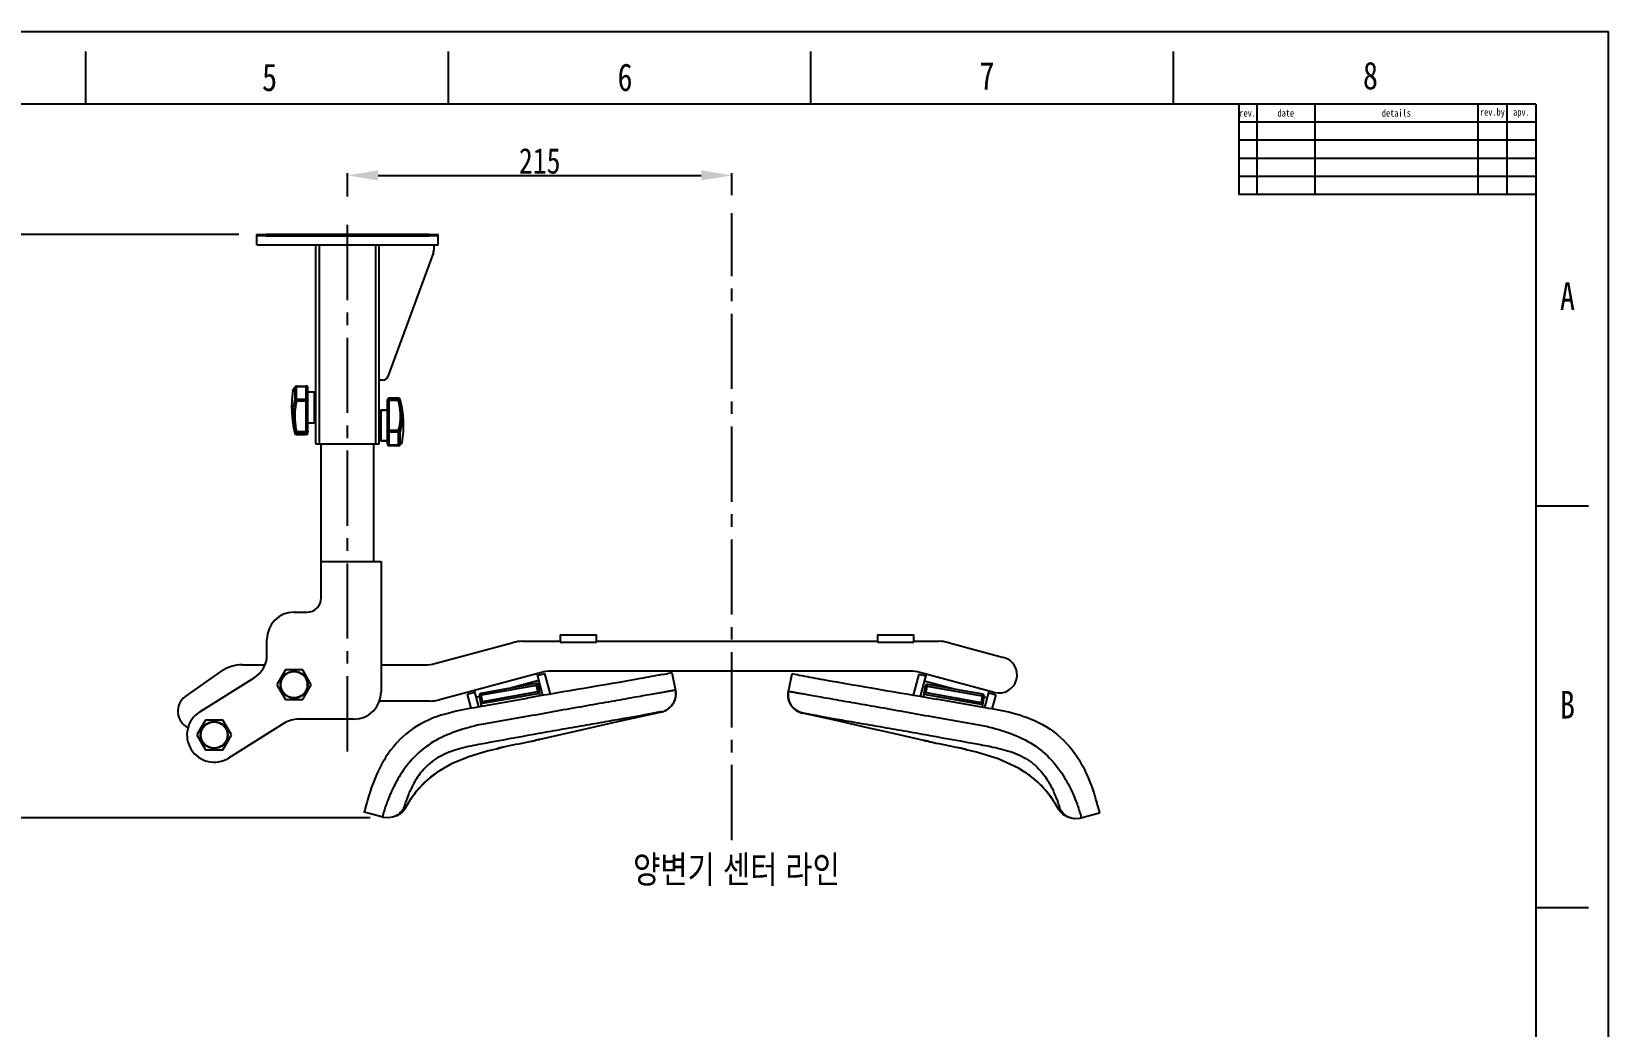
# Model space of a CAD drawing. Header units: inches. Extents: x -1755 to -75, y -5440 to -4252.
# Drawn here: x -945 to -75, y -4801 to -4252 of the extents above; entities that cross this region are included whole.
import ezdxf

# ---------------------------------------------------------------- set-up
doc = ezdxf.new("R2010")
doc.units = ezdxf.units.IN
doc.header["$LTSCALE"] = 10.89
doc.header["$MEASUREMENT"] = 0
doc.header["$PDMODE"] = 3
doc.header["$PDSIZE"] = 0.3125
doc.linetypes.add('CENTER2', pattern=[28.575, 19.05, -3.175, 3.175, -3.175])
doc.linetypes.add('CENTERX2', pattern=[20.32, 12.7, -2.54, 2.54, -2.54])
doc.layers.get('0').update_dxf_attribs({"linetype": 'CONTINUOUS'})
doc.layers.get('Defpoints').update_dxf_attribs({"linetype": 'CONTINUOUS'})
for name, color, linetype in [('02___PRT_ALL_AXES', 7, 'CONTINUOUS'), ('06___PRT_ALL_SURFS', 7, 'CONTINUOUS'), ('Cneter', 1, 'CENTER2'), ('FORM', 7, 'CONTINUOUS'), ('TEXT', 2, 'CONTINUOUS')]:
    doc.layers.add(name, color=color, linetype=linetype)
doc.styles.get("Standard").update_dxf_attribs({"font": 'txt', "width": 0.8})
doc.dimstyles.get("Standard").update_dxf_attribs({"dimtxt": 1.40625, "dimasz": 1.6875, "dimexe": 0.125, "dimexo": 0.0625, "dimgap": 0.09, "dimtad": 0, "dimtih": 1, "dimtoh": 1, "dimzin": 4, "dimdsep": 46, "dimtxsty": 'Standard', "dimcen": 0.09, "dimadec": 0, "dimazin": 0, "dimtp": 0.01, "dimtm": 0.01, "dimtfac": 1, "dimtofl": 0, "dimtmove": 0, "dimatfit": 3, "dimfxl": 0, "dimtolj": 1, "dimtzin": 4, "dimarcsym": 0})

# ---------------------------------------------------------------- blocks, each defined once
blk = doc.blocks.new('*D8')
at = {"color": 3, "linetype": 'ByBlock', "lineweight": -2}
for p, q in [((-830.85, -4363.99), (-981.41, -4363.99)), ((-980.16, -4380.87), (-980.16, -4517)), ((-980.16, -4668.99), (-980.16, -4532.86)), ((-758.42, -4685.86), (-981.41, -4685.86))]:
    blk.add_line(p, q, dxfattribs=at)
at = {"color": 3}
for points in [[(-982.97, -4380.87), (-977.35, -4380.87), (-980.16, -4363.99)], [(-982.97, -4668.99), (-977.35, -4668.99), (-980.16, -4685.86)]]:
    blk.add_solid(points, dxfattribs=at)
at = {"layer": 'Defpoints', "color": 0}
for p in [(-820.85, -4363.99), (-980.16, -4685.86), (-748.42, -4685.86)]:
    blk.add_point(p, dxfattribs=at)
at = {"color": 3, "insert": (-980.16, -4524.93), "char_height": 14.0625, "attachment_point": 5}
blk.add_mtext('\\A1;260~330', dxfattribs=at)
blk = doc.blocks.new('*D10')
at = {"color": 3, "linetype": 'ByBlock', "lineweight": -2}
for p, q in [((-770.85, -4342.93), (-770.85, -4330.12)), ((-753.98, -4331.37), (-575.72, -4331.37)), ((-558.85, -4342.24), (-558.85, -4330.12))]:
    blk.add_line(p, q, dxfattribs=at)
at = {"color": 3}
for points in [[(-753.98, -4328.56), (-753.98, -4334.18), (-770.85, -4331.37)], [(-575.72, -4328.56), (-575.72, -4334.18), (-558.85, -4331.37)]]:
    blk.add_solid(points, dxfattribs=at)
at = {"layer": 'Defpoints', "color": 0}
for p in [(-558.85, -4331.37), (-770.85, -4352.93), (-558.85, -4352.24)]:
    blk.add_point(p, dxfattribs=at)
at = {"color": 3, "insert": (-664.85, -4323.44), "char_height": 14.062, "attachment_point": 5}
blk.add_mtext('\\A1;215', dxfattribs=at)

msp = doc.modelspace()

# ---------------------------------------------------------------- linework, layer by layer
at = {"color": 7, "linetype": 'Continuous'}
for p, q in [((-1755.27, -4252.01), (-75.27, -4252.01)), ((-75.27, -5440.01), (-75.27, -4252.01)), ((-915.27, -4292.01), (-915.27, -4262.94)), ((-715.27, -4292.01), (-715.27, -4262.94)), ((-515.27, -4292.01), (-515.27, -4262.94)), ((-315.27, -4292.01), (-315.27, -4262.94)), ((-115.27, -4292.01), (-1715.27, -4292.01)), ((-820.85, -4369.74), (-820.85, -4363.99)), ((-725.85, -4363.96), (-815.85, -4363.96)), ((-815.85, -4364.77), (-725.85, -4364.77)), ((-720.85, -4369.74), (-720.85, -4363.99)), ((-815.85, -4369.77), (-725.85, -4369.77)), ((-788.35, -4479.55), (-788.35, -4369.77)), ((-786.35, -4479.56), (-786.35, -4369.77)), ((-755.35, -4479.56), (-755.35, -4369.77)), ((-753.35, -4479.55), (-753.35, -4369.77)), ((-723.54, -4373.88), (-748.63, -4442.41)), ((-723.35, -4369.76), (-723.35, -4372.85)), ((-751.45, -4444.38), (-753.35, -4444.38)), ((-801.01, -4450.18), (-801.01, -4450.18)), ((-800.12, -4448.5), (-799.79, -4448.05)), ((-799.95, -4448.45), (-799.95, -4455.18)), ((-798.98, -4447.64), (-793.75, -4447.64)), ((-798.98, -4455.9), (-798.98, -4447.64)), ((-798.98, -4447.87), (-793.75, -4447.87)), ((-793.75, -4474.36), (-793.75, -4447.64)), ((-792.75, -4473.36), (-792.75, -4448.64)), ((-789.35, -4450.86), (-789.35, -4467.86)), ((-793.75, -4454.96), (-798.98, -4454.96)), ((-793.75, -4455.9), (-798.98, -4455.9)), ((-752.35, -4460.86), (-748.95, -4460.86)), ((-752.35, -4477.86), (-752.35, -4460.86)), ((-748.95, -4455.36), (-748.95, -4479.51)), ((-747.95, -4480.51), (-747.95, -4454.36)), ((-742.72, -4454.98), (-747.95, -4454.98)), ((-742.72, -4455.65), (-747.95, -4455.65)), ((-742.72, -4455.65), (-742.72, -4454.36)), ((-741.76, -4455.7), (-741.76, -4455.11)), ((-799.95, -4472.75), (-799.95, -4473.61)), ((-798.98, -4472.74), (-793.75, -4472.74)), ((-798.98, -4474.36), (-798.98, -4472.74)), ((-798.98, -4473.46), (-793.75, -4473.46)), ((-786.35, -4479.56), (-755.35, -4479.56)), ((-785.36, -4564.36), (-785.36, -4479.56)), ((-756.36, -4544.36), (-756.36, -4479.56)), ((-752.35, -4477.86), (-748.95, -4477.86)), ((-747.95, -4471.95), (-742.72, -4471.95)), ((-747.95, -4472.87), (-742.72, -4472.87)), ((-742.72, -4480.51), (-742.72, -4471.95)), ((-741.41, -4479.55), (-741.99, -4480.19)), ((-741.76, -4479.69), (-741.76, -4472.7)), ((-740.69, -4478.52), (-741.76, -4479.69)), ((-740.94, -4479.03), (-741.41, -4479.55)), ((-742.72, -4480.24), (-747.95, -4480.24)), ((-742.72, -4480.51), (-747.95, -4480.51)), ((-115.26, -4513.6), (-86.19, -4513.6)), ((-785.36, -4544.36), (-752.36, -4544.36)), ((-752.36, -4544.36), (-752.36, -4616.36)), ((-800.36, -4572.36), (-793.36, -4572.36)), ((-815.36, -4595.93), (-815.36, -4587.36)), ((-722.77, -4600.68), (-679.57, -4589.1)), ((-674.39, -4588.42), (-653.51, -4588.42)), ((-653.51, -4584.92), (-633.51, -4584.92)), ((-653.51, -4584.92), (-653.51, -4588.92)), ((-653.51, -4588.92), (-633.51, -4588.92)), ((-633.51, -4588.92), (-633.51, -4584.92)), ((-633.51, -4588.42), (-478.51, -4588.42)), ((-478.51, -4584.92), (-458.51, -4584.92)), ((-478.51, -4584.92), (-478.51, -4588.92)), ((-478.51, -4588.92), (-458.51, -4588.92)), ((-458.51, -4588.92), (-458.51, -4584.92)), ((-458.51, -4588.42), (-444.65, -4588.42)), ((-439.48, -4589.1), (-408.92, -4597.29)), ((-829.01, -4601.36), (-816.42, -4601.36)), ((-752.36, -4601.36), (-727.95, -4601.36)), ((-860.25, -4618.82), (-840.48, -4604.98)), ((-852.4, -4627.39), (-822.41, -4608.65)), ((-663.87, -4605.6), (-720.14, -4620.68)), ((-665.28, -4610.12), (-680.36, -4614.16)), ((-663.1, -4618.26), (-666.31, -4606.26)), ((-666.05, -4607.22), (-662.19, -4606.19)), ((-662.19, -4606.19), (-659.14, -4617.58)), ((-460.35, -4604.92), (-658.69, -4604.92)), ((-597.16, -4606.72), (-597.45, -4606.78)), ((-592.03, -4605.71), (-592.7, -4605.84)), ((-592.04, -4605.71), (-592.03, -4605.7)), ((-592.03, -4605.71), (-590, -4615.5)), ((-455.78, -4606.47), (-458.88, -4618.05)), ((-455.78, -4606.47), (-451.92, -4607.51)), ((-414.1, -4616.61), (-455.17, -4605.6)), ((-451.66, -4606.54), (-454.93, -4618.73)), ((-435.5, -4615.02), (-452.7, -4610.41)), ((-704.69, -4617.58), (-700.83, -4616.54)), ((-702.63, -4625.27), (-704.69, -4617.58)), ((-701.09, -4615.57), (-698.69, -4624.52)), ((-697.92, -4618.87), (-700.05, -4619.44)), ((-665.58, -4612.57), (-698.08, -4618.3)), ((-697.03, -4624.24), (-698.08, -4618.3)), ((-697.29, -4622.73), (-664.8, -4617)), ((-666.73, -4611.76), (-697.26, -4617.14)), ((-696.48, -4621.57), (-697.26, -4617.14)), ((-696.48, -4621.57), (-665.95, -4616.19)), ((-665.95, -4616.19), (-666.73, -4611.76)), ((-664.53, -4618.51), (-665.58, -4612.57)), ((-589.8, -4617.19), (-590.05, -4619.78)), ((-590, -4615.5), (-590, -4615.5)), ((-590, -4615.5), (-589.8, -4617.19)), ((-453.16, -4619.04), (-452.11, -4613.1)), ((-452.9, -4617.53), (-420.4, -4623.26)), ((-419.62, -4618.83), (-452.11, -4613.1)), ((-451.74, -4616.72), (-450.96, -4612.29)), ((-451.74, -4616.72), (-421.21, -4622.1)), ((-420.43, -4617.67), (-450.96, -4612.29)), ((-421.21, -4622.1), (-420.43, -4617.67)), ((-420.66, -4624.77), (-419.62, -4618.83)), ((-417.92, -4619.73), (-419.73, -4619.24)), ((-419.33, -4624.97), (-416.89, -4615.86)), ((-417.15, -4616.83), (-413.28, -4617.86)), ((-413.28, -4617.86), (-415.39, -4625.74)), ((-725.32, -4621.36), (-753.27, -4621.36)), ((-698.78, -4624.55), (-671.73, -4619.77)), ((-671.73, -4619.77), (-671.6, -4619.74)), ((-597.72, -4627.46), (-597.75, -4627.32)), ((-591.41, -4622.98), (-591.44, -4623.04)), ((-591.39, -4622.96), (-591.41, -4622.98)), ((-590.05, -4619.78), (-590.27, -4620.38)), ((-805.79, -4633.64), (-836.5, -4652.83)), ((-767.36, -4631.36), (-797.85, -4631.36)), ((-697.13, -4634.38), (-699.34, -4634.77)), ((-697.05, -4634.37), (-697.13, -4634.38)), ((-670.1, -4629.61), (-697.05, -4634.37)), ((-669.99, -4629.59), (-670.1, -4629.61)), ((-669.15, -4629.44), (-669.99, -4629.59)), ((-695.15, -4644.72), (-697.32, -4645.12)), ((-695.06, -4644.71), (-695.15, -4644.72)), ((-668.08, -4639.83), (-668.18, -4639.84)), ((-667.24, -4639.67), (-668.08, -4639.83)), ((-666.64, -4642.95), (-667.59, -4643.16)), ((-667.59, -4643.16), (-667.59, -4643.16)), ((-665.76, -4642.75), (-666.64, -4642.95)), ((-665.08, -4642.61), (-665.76, -4642.75)), ((-664.94, -4642.58), (-665.08, -4642.61)), ((-664.75, -4642.59), (-664.76, -4642.54)), ((-688.23, -4647.62), (-688.22, -4647.69)), ((-687.32, -4647.4), (-687.67, -4647.48)), ((-687.38, -4647.41), (-687.46, -4647.43)), ((-687.33, -4647.4), (-687.38, -4647.41)), ((-686.88, -4647.3), (-687.32, -4647.4)), ((-686.35, -4647.17), (-686.88, -4647.3)), ((-686.7, -4647.25), (-686.81, -4647.28)), ((-685.71, -4647.03), (-686.35, -4647.17)), ((-685.83, -4647.06), (-685.93, -4647.08)), ((-684.99, -4646.87), (-685.71, -4647.03)), ((-684.2, -4646.7), (-684.99, -4646.87)), ((-684.71, -4646.81), (-684.8, -4646.83)), ((-683.38, -4646.52), (-684.2, -4646.7)), ((-723.84, -4662.45), (-725.47, -4663.76)), ((-723.52, -4662.22), (-725.43, -4663.73)), ((-721.74, -4660.92), (-722.97, -4661.81)), ((-721.58, -4660.81), (-721.74, -4660.92)), ((-720.49, -4660.08), (-720.17, -4659.87)), ((-720.17, -4659.87), (-720.16, -4659.86)), ((-720.16, -4659.86), (-720.14, -4659.85)), ((-732.6, -4670.89), (-735.61, -4674.89)), ((-725.53, -4663.81), (-725.47, -4663.76)), ((-725.47, -4663.76), (-725.43, -4663.72)), ((-725.47, -4663.76), (-725.43, -4663.72)), ((-739.55, -4679.64), (-738.8, -4680.03)), ((-738.87, -4680.18), (-739, -4680.4)), ((-738.28, -4679.16), (-738.87, -4680.18)), ((-735.95, -4675.4), (-735.57, -4674.84)), ((-735.61, -4674.9), (-735.57, -4674.84)), ((-761.66, -4682.62), (-761.65, -4682.59)), ((-750.91, -4685.65), (-751.54, -4685.49)), ((-748.42, -4685.86), (-750.91, -4685.65)), ((-746.01, -4685.47), (-748.42, -4685.86)), ((-744.49, -4684.89), (-746.01, -4685.47)), ((-744.29, -4684.79), (-744.5, -4684.89)), ((-744.5, -4684.89), (-744.49, -4684.89)), ((-744, -4684.67), (-744.11, -4684.72)), ((-744, -4684.67), (-743.98, -4684.67)), ((-115.26, -4735.2), (-86.19, -4735.2))]:
    msp.add_line(p, q, dxfattribs=at)
at = {"linetype": 'Continuous'}
msp.add_line((-115.27, -4292.01), (-115.27, -5400.01), dxfattribs=at)
at = {"color": 7, "linetype": 'Continuous'}
for points in [[(-801.01, -4450.18), (-800.96, -4449.97), (-800.86, -4449.72), (-800.74, -4449.48), (-800.58, -4449.21), (-800.38, -4448.89), (-800.12, -4448.5)], [(-590, -4615.5), (-589.81, -4616.89), (-589.93, -4619.19), (-590.53, -4621.3), (-591.39, -4622.96)], [(-664.88, -4642.56), (-664.88, -4642.56), (-664.89, -4642.57), (-664.94, -4642.58)], [(-687.67, -4647.48), (-687.91, -4647.54), (-688, -4647.56), (-688.06, -4647.58), (-688.08, -4647.58)], [(-720.17, -4659.87), (-720.7, -4660.22), (-721.4, -4660.69), (-722.44, -4661.41), (-723.84, -4662.45)], [(-725.47, -4663.76), (-729, -4666.96), (-732.6, -4670.89)], [(-730.8, -4668.92), (-732.57, -4670.86), (-732.58, -4670.88)], [(-725.47, -4663.76), (-728.97, -4666.93), (-728.99, -4666.95)], [(-735.95, -4675.4), (-736.43, -4676.12), (-736.85, -4676.78), (-737.22, -4677.38), (-737.55, -4677.92), (-737.83, -4678.39), (-738.08, -4678.8), (-738.28, -4679.16)], [(-751.54, -4685.49), (-754.69, -4684.6), (-761.66, -4682.62)], [(-744.49, -4684.89), (-746.15, -4685.51), (-748.55, -4685.87), (-750.99, -4685.63), (-751.54, -4685.49)], [(-744.11, -4684.72), (-744.29, -4684.79), (-744.5, -4684.89)], [(-739, -4680.4), (-739.17, -4680.68), (-739.46, -4681.11), (-739.89, -4681.67), (-740.43, -4682.28), (-741.08, -4682.9), (-741.83, -4683.49), (-742.66, -4684.03), (-743.58, -4684.5), (-743.99, -4684.67)]]:
    msp.add_lwpolyline(points, dxfattribs=at)
for centre in [(-800.36, -4612.36), (-844.45, -4640.11)]:
    msp.add_circle(centre, 7.29, dxfattribs=at)
for centre, radius, start, end in [((-726.38, -4372.84), 3.02, 339.96384, 359.92312), ((-751.45, -4441.38), 3, 270.00277, 339.88342), ((-800.63, -4450.24), 0.387, 167.74813, 169.9314), ((-798.98, -4448.64), 1, 89.99956, 143.77257), ((-793.75, -4448.64), 1, 359.99964, 90.00091), ((-789.35, -4451.86), 1, 0, 90), ((-752.35, -4461.86), 1, 90, 180), ((-747.95, -4455.36), 1, 90, 180), ((-742.72, -4455.36), 1, 14.41177, 90), ((-797.2, -4469.36), 57.25, 350.7931, 14.41177), ((-789.35, -4466.86), 1, 270, 0), ((-798.98, -4473.36), 1, 194.41177, 270), ((-793.75, -4473.36), 1, 270, 0), ((-752.35, -4476.86), 1, 180, 270), ((-747.95, -4479.51), 1, 179.99983, 270.0004), ((-741.68, -4478.36), 1, 318.00298, 350.7931), ((-742.72, -4479.51), 1, 269.99975, 317.43748), ((-742.72, -4479.51), 1, 270.01857, 282.52679), ((-742.73, -4479.51), 1, 288.07687, 297.31341), ((-742.73, -4479.51), 1, 302.39604, 317.42473), ((-793.36, -4564.36), 8, 270, 0), ((-800.36, -4587.36), 15, 90, 180), ((-674.39, -4608.42), 20, 90, 105), ((-444.65, -4608.42), 20, 75, 90), ((-829.01, -4621.36), 20, 90, 125), ((-830.36, -4595.93), 15, 302, 0), ((-727.95, -4581.36), 20, 270, 285), ((-411.51, -4606.95), 10, 255, 75), ((-658.69, -4624.92), 20, 90, 105), ((-689.21, -4129.32), 486.2, 280.91264, 281.44901), ((-460.35, -4624.92), 20, 75, 90), ((-854.52, -4627.01), 10, 125, 244.61245), ((-767.36, -4616.36), 15, 270, 0), ((-697.09, -4618.13), 1, 100, 190), ((-666.56, -4612.74), 1, 10, 100), ((-665.78, -4617.18), 1, 10, 100), ((-599.79, -4617.53), 10, 327.1189, 11.72918), ((-451.91, -4617.71), 1, 80, 170), ((-451.13, -4613.27), 1, 80, 170), ((-420.6, -4618.66), 1, 350, 80), ((-844.45, -4640.11), 15, 122, 302), ((-725.32, -4601.36), 20, 270, 285), ((-696.31, -4622.56), 1, 100, 190), ((-599.79, -4617.53), 10, 281.75799, 326.97674), ((-599.9, -4617.7), 10, 282.57836, 327.71571), ((-421.38, -4623.09), 1, 350, 80), ((-797.85, -4646.36), 15, 90, 122), ((-781, -4138.17), 517.56, 282.42236, 282.65765), ((-575.24, -5053.53), 420.63, 102.44241, 102.68172), ((-665.2, -4640.64), 2, 273.14781, 282.86578), ((-688.67, -4645.74), 2, 282.90851, 305.73321), ((-681.95, -4671.9), 25.08, 103.75493, 104.01145), ((-677.63, -4689.58), 43.28, 103.5148, 103.75426), ((-671.17, -4716.45), 70.92, 103.28021, 103.5154), ((-659.15, -4767.53), 123.39, 102.95724, 103.20268), ((-647.33, -4818.95), 176.15, 102.65773, 102.91453), ((-636.34, -4867.97), 226.39, 102.36008, 102.62897), ((-625.4, -4917.93), 277.53, 102.05942, 102.33991), ((-691.49, -4704.66), 53.18, 127.24884, 129.22355), ((-690.88, -4705.46), 54.18, 126.30938, 127.25524), ((-690.62, -4705.81), 54.62, 125.36557, 126.30712), ((-689.92, -4706.79), 55.82, 124.67385, 125.36842), ((-690.02, -4706.65), 55.65, 124.02891, 124.67151), ((-689, -4708.15), 57.47, 123.57917, 124.03205), ((-690.18, -4706.38), 55.34, 123.20951, 123.57672), ((-690.04, -4706.05), 55.2, 140.72845, 145.57191), ((-690.87, -4705.39), 54.14, 139.61504, 140.71263), ((-691.12, -4705.18), 53.81, 135.44175, 139.61576), ((-691.11, -4705.19), 53.83, 134.12134, 135.43895), ((-690.68, -4705.65), 54.46, 129.79722, 134.11221), ((-691.79, -4704.29), 52.71, 129.22508, 129.67128), ((-665.92, -4721.07), 83.62, 149.31445, 149.75252), ((-672.91, -4716.93), 75.5, 149.04999, 149.30708), ((-680.37, -4712.45), 66.8, 147.71928, 149.0582), ((-682.37, -4711.2), 64.44, 147.57411, 147.70435), ((-684.53, -4709.82), 61.88, 145.63719, 147.57993), ((-748.83, -4675.83), 10.05, 295.62332, 298.65479)]:
    msp.add_arc(centre, radius, start, end, dxfattribs=at)
for points, knots in [([(-820.85, -4363.99), (-820.85, -4363.98), (-820.8, -4364), (-820.75, -4363.98), (-820.62, -4363.98), (-820.38, -4363.98), (-819.96, -4363.97), (-819.35, -4363.97), (-818.6, -4363.96), (-817.42, -4363.96), (-816.49, -4363.96), (-815.85, -4363.96)], [0, 0, 0, 0, 0.004871, 0.01928, 0.043127, 0.0762, 0.168601, 0.292953, 0.444491, 0.617324, 1, 1, 1, 1]), ([(-815.85, -4364.77), (-816.49, -4364.77), (-817.42, -4364.77), (-818.6, -4364.76), (-819.35, -4364.76), (-819.96, -4364.75), (-820.38, -4364.75), (-820.62, -4364.74), (-820.75, -4364.75), (-820.8, -4364.73), (-820.85, -4364.74), (-820.85, -4364.74)], [0, 0, 0, 0, 0.382676, 0.555509, 0.707047, 0.831399, 0.9238, 0.956873, 0.98072, 0.995129, 1, 1, 1, 1]), ([(-725.85, -4363.96), (-725.22, -4363.96), (-724.29, -4363.96), (-723.11, -4363.96), (-722.36, -4363.97), (-721.75, -4363.97), (-721.33, -4363.98), (-721.09, -4363.98), (-720.96, -4363.98), (-720.91, -4364), (-720.85, -4363.98), (-720.85, -4363.99)], [0, 0, 0, 0, 0.382676, 0.555509, 0.707047, 0.831399, 0.9238, 0.956873, 0.98072, 0.995129, 1, 1, 1, 1]), ([(-720.85, -4364.74), (-720.85, -4364.74), (-720.91, -4364.73), (-720.96, -4364.75), (-721.09, -4364.74), (-721.33, -4364.75), (-721.75, -4364.75), (-722.36, -4364.76), (-723.11, -4364.76), (-724.29, -4364.77), (-725.22, -4364.77), (-725.85, -4364.77)], [0, 0, 0, 0, 0.004871, 0.01928, 0.043127, 0.0762, 0.168601, 0.292953, 0.444491, 0.617324, 1, 1, 1, 1]), ([(-820.85, -4369.74), (-820.85, -4369.74), (-820.8, -4369.73), (-820.75, -4369.75), (-820.62, -4369.74), (-820.38, -4369.75), (-819.96, -4369.75), (-819.35, -4369.76), (-818.6, -4369.76), (-817.42, -4369.77), (-816.49, -4369.77), (-815.85, -4369.77)], [0, 0, 0, 0, 0.004871, 0.01928, 0.043127, 0.0762, 0.168601, 0.292953, 0.444491, 0.617324, 1, 1, 1, 1]), ([(-725.85, -4369.77), (-725.22, -4369.77), (-724.29, -4369.77), (-723.11, -4369.76), (-722.36, -4369.76), (-721.75, -4369.75), (-721.33, -4369.75), (-721.09, -4369.74), (-720.96, -4369.75), (-720.91, -4369.73), (-720.85, -4369.74), (-720.85, -4369.74)], [0, 0, 0, 0, 0.382676, 0.555509, 0.707047, 0.831399, 0.9238, 0.956873, 0.98072, 0.995129, 1, 1, 1, 1]), ([(-801.01, -4450.16), (-800.99, -4450.08), (-800.89, -4449.86), (-800.68, -4449.5), (-800.36, -4449.01), (-800.1, -4448.65), (-799.95, -4448.45)], [0, 0, 0, 0, 0.131612, 0.342472, 0.63261, 1, 1, 1, 1]), ([(-798.98, -4447.87), (-799.2, -4447.87), (-799.6, -4447.96), (-799.9, -4448.28), (-799.95, -4448.45)], [0, 0, 0, 0, 0.536975, 1, 1, 1, 1]), ([(-792.75, -4448.64), (-792.75, -4448.54), (-792.81, -4448.32), (-793.04, -4448.07), (-793.37, -4447.91), (-793.63, -4447.87), (-793.75, -4447.87)], [0, 0, 0, 0, 0.218799, 0.457019, 0.720303, 1, 1, 1, 1]), ([(-799.95, -4455.18), (-800.12, -4455.77), (-800.73, -4458.28), (-800.98, -4460.86), (-801.01, -4462.83)], [0, 0, 0, 0, 0.237605, 1, 1, 1, 1]), ([(-798.98, -4455.9), (-799.15, -4456.47), (-799.74, -4458.86), (-799.99, -4461.34), (-800.02, -4463.23)], [0, 0, 0, 0, 0.237704, 1, 1, 1, 1]), ([(-799.95, -4455.18), (-799.92, -4455.14), (-799.8, -4455.08), (-799.48, -4454.99), (-799.19, -4454.96), (-798.98, -4454.96)], [0, 0, 0, 0, 0.157917, 0.389647, 1, 1, 1, 1]), ([(-798.98, -4455.9), (-799.1, -4455.88), (-799.49, -4455.77), (-799.9, -4455.47), (-799.95, -4455.18)], [0, 0, 0, 0, 0.288583, 1, 1, 1, 1]), ([(-793.75, -4454.96), (-793.52, -4454.96), (-793.23, -4454.98), (-792.93, -4455.09), (-792.82, -4455.14), (-792.75, -4455.21), (-792.75, -4455.26)], [0, 0, 0, 0, 0.65629, 0.777965, 0.875065, 1, 1, 1, 1]), ([(-792.75, -4455.26), (-792.75, -4455.34), (-792.82, -4455.53), (-793.05, -4455.74), (-793.38, -4455.87), (-793.63, -4455.9), (-793.75, -4455.9)], [0, 0, 0, 0, 0.198719, 0.430647, 0.702733, 1, 1, 1, 1]), ([(-747.95, -4455.65), (-748.19, -4455.65), (-748.48, -4455.67), (-748.78, -4455.77), (-748.89, -4455.83), (-748.95, -4455.89), (-748.95, -4455.94)], [0, 0, 0, 0, 0.659128, 0.780887, 0.877632, 1, 1, 1, 1]), ([(-748.82, -4455.46), (-748.73, -4455.31), (-748.47, -4455.06), (-748.13, -4454.98), (-747.95, -4454.98)], [0, 0, 0, 0, 0.495545, 1, 1, 1, 1]), ([(-742.72, -4454.98), (-742.51, -4454.98), (-742.07, -4455.11), (-741.81, -4455.49), (-741.76, -4455.7)], [0, 0, 0, 0, 0.506161, 1, 1, 1, 1]), ([(-741.76, -4455.7), (-741.78, -4455.66), (-741.89, -4455.6), (-742.22, -4455.57), (-742.51, -4455.61), (-742.72, -4455.65)], [0, 0, 0, 0, 0.131178, 0.352056, 1, 1, 1, 1]), ([(-741.68, -4464.94), (-741.67, -4464.19), (-741.73, -4461.07), (-742.19, -4457.97), (-742.72, -4455.65)], [0, 0, 0, 0, 0.238999, 1, 1, 1, 1]), ([(-740.7, -4465.38), (-740.68, -4464.6), (-740.74, -4461.35), (-741.21, -4458.11), (-741.76, -4455.7)], [0, 0, 0, 0, 0.239002, 1, 1, 1, 1]), ([(-801.01, -4462.83), (-801.03, -4463.63), (-800.97, -4466.96), (-800.5, -4470.28), (-799.95, -4472.75)], [0, 0, 0, 0, 0.240778, 1, 1, 1, 1]), ([(-800.02, -4463.23), (-800.04, -4464), (-799.98, -4467.19), (-799.52, -4470.38), (-798.98, -4472.74)], [0, 0, 0, 0, 0.240779, 1, 1, 1, 1]), ([(-742.72, -4471.95), (-742.56, -4471.41), (-741.96, -4469.12), (-741.72, -4466.74), (-741.68, -4464.94)], [0, 0, 0, 0, 0.236259, 1, 1, 1, 1]), ([(-741.76, -4472.7), (-741.59, -4472.14), (-740.98, -4469.74), (-740.73, -4467.27), (-740.7, -4465.38)], [0, 0, 0, 0, 0.236137, 1, 1, 1, 1]), ([(-799.95, -4472.75), (-799.93, -4472.79), (-799.81, -4472.82), (-799.6, -4472.83), (-799.31, -4472.8), (-799.1, -4472.77), (-798.98, -4472.74)], [0, 0, 0, 0, 0.121992, 0.343068, 0.647278, 1, 1, 1, 1]), ([(-798.98, -4473.46), (-799.2, -4473.46), (-799.63, -4473.33), (-799.9, -4472.95), (-799.95, -4472.75)], [0, 0, 0, 0, 0.509096, 1, 1, 1, 1]), ([(-793.75, -4472.74), (-793.63, -4472.74), (-793.39, -4472.73), (-793.07, -4472.69), (-792.87, -4472.64), (-792.75, -4472.56), (-792.75, -4472.52)], [0, 0, 0, 0, 0.363492, 0.674693, 0.891509, 1, 1, 1, 1]), ([(-792.75, -4472.52), (-792.75, -4472.64), (-792.81, -4472.89), (-793.1, -4473.31), (-793.5, -4473.46), (-793.75, -4473.46)], [0, 0, 0, 0, 0.245005, 0.494301, 1, 1, 1, 1]), ([(-788.35, -4479.55), (-788.35, -4479.56), (-788.27, -4479.54), (-788.19, -4479.56), (-787.99, -4479.55), (-787.75, -4479.56), (-787.45, -4479.56), (-786.98, -4479.56), (-786.61, -4479.56), (-786.35, -4479.56)], [0, 0, 0, 0, 0.019282, 0.076184, 0.168587, 0.292975, 0.444457, 0.6173, 1, 1, 1, 1]), ([(-755.35, -4479.56), (-755.1, -4479.56), (-754.73, -4479.56), (-754.26, -4479.56), (-753.96, -4479.56), (-753.72, -4479.55), (-753.52, -4479.56), (-753.44, -4479.54), (-753.35, -4479.56), (-753.35, -4479.55)], [0, 0, 0, 0, 0.3827, 0.555543, 0.707025, 0.831413, 0.923816, 0.980718, 1, 1, 1, 1]), ([(-748.95, -4472.64), (-748.95, -4472.55), (-748.89, -4472.35), (-748.66, -4472.12), (-748.33, -4471.98), (-748.08, -4471.95), (-747.95, -4471.95)], [0, 0, 0, 0, 0.206589, 0.44086, 0.709485, 1, 1, 1, 1]), ([(-747.95, -4472.87), (-748.08, -4472.87), (-748.32, -4472.86), (-748.63, -4472.81), (-748.84, -4472.76), (-748.95, -4472.68), (-748.95, -4472.64)], [0, 0, 0, 0, 0.361893, 0.672038, 0.888978, 1, 1, 1, 1]), ([(-748.95, -4479.51), (-748.95, -4479.61), (-748.89, -4479.81), (-748.66, -4480.05), (-748.33, -4480.2), (-748.08, -4480.24), (-747.95, -4480.24)], [0, 0, 0, 0, 0.212386, 0.448486, 0.714569, 1, 1, 1, 1]), ([(-742.72, -4471.95), (-742.61, -4471.97), (-742.21, -4472.08), (-741.81, -4472.4), (-741.76, -4472.7)], [0, 0, 0, 0, 0.283483, 1, 1, 1, 1]), ([(-741.76, -4472.7), (-741.79, -4472.73), (-741.91, -4472.78), (-742.24, -4472.85), (-742.52, -4472.87), (-742.72, -4472.87)], [0, 0, 0, 0, 0.15102, 0.382108, 1, 1, 1, 1]), ([(-742.72, -4480.24), (-742.51, -4480.24), (-742.12, -4480.16), (-741.82, -4479.86), (-741.76, -4479.69)], [0, 0, 0, 0, 0.543809, 1, 1, 1, 1]), ([(-597.45, -4606.78), (-601.4, -4607.54), (-626.07, -4612.12), (-650.84, -4616.07), (-671.6, -4619.74)], [0, 0, 0, 0, 0.160036, 1, 1, 1, 1]), ([(-590, -4615.5), (-590.01, -4615.46), (-590.2, -4615.52), (-590.43, -4615.51), (-590.94, -4615.6), (-591.6, -4615.69), (-592.46, -4615.84), (-593.96, -4616.1), (-596.29, -4616.51), (-599.6, -4617.09), (-603.58, -4617.8), (-608.2, -4618.62), (-615.48, -4619.91), (-625.79, -4621.72), (-639.29, -4624.08), (-653.94, -4626.67), (-664.02, -4628.49), (-669.15, -4629.44)], [0, 0, 0, 0, 0.001264, 0.004899, 0.010925, 0.019335, 0.030108, 0.043218, 0.076321, 0.118326, 0.168827, 0.227337, 0.29329, 0.444901, 0.617782, 0.805232, 1, 1, 1, 1]), ([(-718.85, -4629.02), (-717.07, -4628.45), (-710.46, -4626.6), (-703.69, -4625.42), (-698.78, -4624.55)], [0, 0, 0, 0, 0.272385, 1, 1, 1, 1]), ([(-597.75, -4627.32), (-597.76, -4627.29), (-597.93, -4627.38), (-598.13, -4627.36), (-598.58, -4627.47), (-599.15, -4627.56), (-599.9, -4627.71), (-601.22, -4627.95), (-603.27, -4628.34), (-606.18, -4628.88), (-609.68, -4629.52), (-613.73, -4630.25), (-620.12, -4631.39), (-629.15, -4632.98), (-641.01, -4635.04), (-653.87, -4637.28), (-662.72, -4638.85), (-667.24, -4639.67)], [0, 0, 0, 0, 0.001225, 0.004865, 0.010914, 0.019358, 0.030171, 0.043327, 0.076523, 0.118607, 0.16916, 0.227684, 0.29361, 0.445067, 0.617755, 0.805116, 1, 1, 1, 1]), ([(-718.85, -4629.02), (-725.23, -4631.05), (-737.32, -4636.84), (-749.89, -4650.94), (-756.53, -4665.09), (-759.25, -4673.84), (-760.27, -4677.46)], [0, 0, 0, 0, 0.301433, 0.588235, 0.830707, 1, 1, 1, 1]), ([(-699.34, -4634.77), (-703.84, -4635.94), (-712.78, -4638.38), (-725.27, -4644.28), (-735.32, -4652.85), (-741.38, -4661.19), (-744.96, -4667.69), (-746.99, -4672.01), (-748.58, -4675.85), (-749.78, -4679.11), (-750.64, -4681.72), (-751.16, -4683.48), (-751.43, -4684.5), (-751.54, -4685.02), (-751.58, -4685.29), (-751.58, -4685.48), (-751.54, -4685.49)], [0, 0, 0, 0, 0.180488, 0.358971, 0.530684, 0.686809, 0.756074, 0.818073, 0.871986, 0.917108, 0.952845, 0.978725, 0.987861, 0.994424, 0.998418, 1, 1, 1, 1]), ([(-697.32, -4645.12), (-701, -4645.81), (-708.3, -4647.23), (-718.72, -4650.78), (-727.19, -4656.67), (-732.72, -4663.68), (-735.69, -4669.27), (-737.33, -4673.07), (-738.19, -4675.3), (-738.82, -4677.07), (-739.21, -4678.26), (-739.42, -4678.96), (-739.52, -4679.31), (-739.55, -4679.49), (-739.58, -4679.63), (-739.55, -4679.64)], [0, 0, 0, 0, 0.191908, 0.381669, 0.559973, 0.71262, 0.834763, 0.883961, 0.92487, 0.957179, 0.980597, 0.988896, 0.994889, 0.998568, 1, 1, 1, 1]), ([(-664.76, -4642.54), (-664.77, -4642.52), (-664.91, -4642.6), (-665.08, -4642.58), (-665.45, -4642.69), (-665.71, -4642.74), (-665.87, -4642.78)], [0, 0, 0, 0, 0.064935, 0.257654, 0.572453, 1, 1, 1, 1]), ([(-688.03, -4647.57), (-688.08, -4647.58), (-688.12, -4647.61), (-688.24, -4647.61), (-688.23, -4647.62)], [0, 0, 0, 0, 0.747639, 1, 1, 1, 1]), ([(-760.27, -4677.46), (-760.47, -4678.21), (-760.76, -4679.25), (-761.1, -4680.53), (-761.3, -4681.26), (-761.44, -4681.83), (-761.58, -4682.24), (-761.59, -4682.47), (-761.68, -4682.6), (-761.66, -4682.62)], [0, 0, 0, 0, 0.433793, 0.605803, 0.74718, 0.857569, 0.936624, 0.984125, 1, 1, 1, 1]), ([(-738.8, -4680.03), (-738.78, -4680.04), (-738.73, -4679.88), (-738.6, -4679.74), (-738.41, -4679.36), (-738.25, -4679.1), (-738.16, -4678.94)], [0, 0, 0, 0, 0.063343, 0.251073, 0.563414, 1, 1, 1, 1])]:
    msp.add_open_spline(points, degree=3, knots=knots, dxfattribs=at)
for points in [[(-801.01, -4450.18), (-801.01, -4450.18), (-801.01, -4450.18), (-801.01, -4450.18)], [(-799.95, -4448.45), (-799.93, -4448.31), (-799.88, -4448.16), (-799.79, -4448.05)], [(-748.95, -4455.94), (-748.95, -4455.77), (-748.91, -4455.6), (-748.82, -4455.46)], [(-741.76, -4479.69), (-741.78, -4479.87), (-741.86, -4480.05), (-741.99, -4480.19)], [(-668.18, -4639.84), (-677.14, -4641.47), (-686.11, -4643.06), (-695.06, -4644.71)], [(-669.66, -4643.62), (-674.23, -4644.63), (-678.81, -4645.54), (-683.38, -4646.52)], [(-744.01, -4684.64), (-742.05, -4683.57), (-740.39, -4681.71), (-739.55, -4679.64)], [(-743.99, -4684.67), (-741.83, -4683.82), (-739.88, -4682.08), (-738.8, -4680.03)]]:
    msp.add_open_spline(points, degree=3, dxfattribs=at)
at = {"layer": '02___PRT_ALL_AXES', "color": 7, "linetype": 'Continuous'}
for p, q in [((-792.75, -4450.86), (-789.35, -4450.86)), ((-748.95, -4460.86), (-752.35, -4460.86)), ((-742.72, -4454.36), (-747.95, -4454.36)), ((-792.75, -4467.86), (-789.35, -4467.86)), ((-798.98, -4474.36), (-793.75, -4474.36)), ((-748.95, -4477.86), (-752.35, -4477.86)), ((-805.11, -4604.13), (-809.86, -4612.36)), ((-795.6, -4604.13), (-805.11, -4604.13)), ((-790.85, -4612.36), (-795.6, -4604.13)), ((-527.69, -4616.03), (-525.66, -4606.24)), ((-525.66, -4606.24), (-525.66, -4606.23)), ((-525.66, -4606.24), (-524.99, -4606.37)), ((-520.53, -4607.25), (-520.24, -4607.31)), ((-809.86, -4612.36), (-805.11, -4620.59)), ((-795.6, -4620.59), (-790.85, -4612.36)), ((-527.88, -4618.68), (-527.81, -4616.72)), ((-527.76, -4619.47), (-527.88, -4618.68)), ((-527.69, -4616.03), (-527.69, -4616.03)), ((-805.11, -4620.59), (-795.6, -4620.59)), ((-526.3, -4623.49), (-526.29, -4623.51)), ((-526.21, -4623.63), (-526.29, -4623.51)), ((-519.97, -4627.99), (-519.94, -4627.85)), ((-447.22, -4620.07), (-446.09, -4620.27)), ((-445.96, -4620.3), (-446.09, -4620.27)), ((-418.91, -4625.08), (-445.96, -4620.3)), ((-849.2, -4631.88), (-853.95, -4640.11)), ((-839.7, -4631.88), (-849.2, -4631.88)), ((-834.95, -4640.11), (-839.7, -4631.88)), ((-448.55, -4629.97), (-447.7, -4630.12)), ((-447.7, -4630.12), (-447.6, -4630.14)), ((-447.6, -4630.14), (-420.64, -4634.9)), ((-420.64, -4634.9), (-420.56, -4634.91)), ((-420.56, -4634.91), (-418.35, -4635.3)), ((-853.95, -4640.11), (-849.2, -4648.34)), ((-839.7, -4648.34), (-834.95, -4640.11)), ((-452.94, -4643.12), (-452.93, -4643.07)), ((-452.33, -4643.2), (-452.6, -4643.14)), ((-451.74, -4643.33), (-452.33, -4643.2)), ((-450.1, -4643.69), (-451.74, -4643.33)), ((-450.46, -4640.2), (-449.61, -4640.36)), ((-450.1, -4643.69), (-450.1, -4643.69)), ((-449.61, -4640.36), (-449.51, -4640.37)), ((-422.63, -4645.24), (-422.54, -4645.25)), ((-422.54, -4645.25), (-420.37, -4645.65)), ((-849.2, -4648.34), (-839.7, -4648.34)), ((-432.47, -4647.45), (-433.17, -4647.3)), ((-431.83, -4647.59), (-432.47, -4647.45)), ((-431.25, -4647.72), (-431.83, -4647.59)), ((-430.75, -4647.84), (-431.25, -4647.72)), ((-430.94, -4647.79), (-430.87, -4647.81)), ((-430.17, -4647.98), (-430.75, -4647.84)), ((-430.37, -4647.93), (-430.23, -4647.96)), ((-429.88, -4648.04), (-430.17, -4647.98)), ((-429.69, -4648.09), (-429.88, -4648.04)), ((-429.46, -4648.15), (-429.47, -4648.21)), ((-429.47, -4648.21), (-429.47, -4648.22)), ((-423.93, -4649.56), (-429.47, -4648.22)), ((-397.55, -4660.38), (-397.53, -4660.4)), ((-397.53, -4660.4), (-397.55, -4660.38)), ((-397.25, -4660.58), (-397.53, -4660.4)), ((-396.22, -4661.26), (-397.11, -4660.67)), ((-394.53, -4662.47), (-396.22, -4661.26)), ((-392.22, -4664.29), (-394.53, -4662.47)), ((-392.22, -4664.29), (-392.26, -4664.25)), ((-392.15, -4664.34), (-392.26, -4664.25)), ((-392.22, -4664.29), (-392.22, -4664.29)), ((-382.08, -4675.43), (-382.12, -4675.37)), ((-379.43, -4679.65), (-379.64, -4679.29)), ((-378.14, -4680.17), (-378.89, -4680.56)), ((-373.71, -4685.2), (-373.92, -4685.11)), ((-373.69, -4685.2), (-373.71, -4685.2)), ((-373.59, -4685.25), (-373.69, -4685.2)), ((-373.53, -4685.27), (-373.59, -4685.25)), ((-373.19, -4685.42), (-373.4, -4685.33)), ((-373.19, -4685.42), (-373.2, -4685.42)), ((-369.77, -4686.36), (-372.3, -4685.79)), ((-366.95, -4686.22), (-369.77, -4686.36)), ((-366.15, -4686.02), (-366.95, -4686.22)), ((-356.03, -4683.15), (-356.04, -4683.12))]:
    msp.add_line(p, q, dxfattribs=at)
for points in [[(-526.3, -4623.49), (-526.96, -4622.29), (-527.58, -4620.59), (-527.88, -4618.72), (-527.81, -4616.74), (-527.69, -4616.03)], [(-452.94, -4643.12), (-471.28, -4638.95), (-483.11, -4636.27), (-501.33, -4632.16), (-519.97, -4627.99)], [(-452.6, -4643.14), (-452.76, -4643.1), (-452.81, -4643.1), (-452.81, -4643.09)], [(-433.17, -4647.3), (-433.92, -4647.14), (-434.31, -4647.05)], [(-429.59, -4648.12), (-429.59, -4648.12), (-429.63, -4648.11), (-429.69, -4648.09)], [(-397.55, -4660.38), (-400.75, -4658.42), (-411.87, -4653.28), (-423.93, -4649.56)], [(-382.09, -4675.42), (-385.04, -4671.5), (-388.75, -4667.43), (-392.22, -4664.29)], [(-381.33, -4676.56), (-381.82, -4675.81), (-382.12, -4675.37)], [(-379.64, -4679.29), (-379.89, -4678.87), (-380.18, -4678.39), (-380.51, -4677.84), (-380.89, -4677.23), (-381.33, -4676.56)], [(-373.7, -4685.2), (-374.52, -4684.84), (-375.45, -4684.31), (-376.3, -4683.7), (-377.05, -4683.03), (-377.69, -4682.34), (-378.18, -4681.71), (-378.5, -4681.23), (-378.69, -4680.94), (-378.82, -4680.71), (-379.43, -4679.65)], [(-373.19, -4685.42), (-373.4, -4685.33), (-373.59, -4685.25), (-373.69, -4685.2)], [(-366.15, -4686.02), (-366.9, -4686.21), (-369.68, -4686.37), (-372.22, -4685.83), (-373.2, -4685.42)], [(-356.03, -4683.15), (-362.3, -4684.93), (-366.15, -4686.02)]]:
    msp.add_lwpolyline(points, dxfattribs=at)
for centre in [(-800.36, -4612.36), (-844.45, -4640.11)]:
    msp.add_circle(centre, 7.49, dxfattribs=at)
for centre, radius, start, end in [((-744.5, -4459.36), 57.25, 170.76232, 194.41177), ((-428.48, -4129.85), 486.2, 258.55099, 259.08736), ((-517.79, -4618.23), 10, 212.71375, 257.42164), ((-452.5, -4641.17), 2, 257.13422, 267.58944), ((-566.16, -5160.18), 529.37, 77.33639, 77.4653), ((-333.42, -4123.99), 532.64, 257.34568, 257.57431), ((-492.31, -4918.51), 277.58, 77.66056, 77.94056), ((-481.58, -4869.49), 227.4, 77.36664, 77.66207), ((-470.42, -4819.72), 176.4, 77.06973, 77.36853), ((-458.65, -4768.52), 123.86, 76.80305, 77.0415), ((-446.6, -4717.3), 71.24, 76.48398, 76.71845), ((-429.02, -4646.27), 2, 241.94319, 257.09149), ((-440.03, -4689.95), 43.11, 76.24371, 76.48377), ((-435.71, -4672.31), 24.95, 75.98593, 76.24301), ((-429.03, -4709.23), 58.11, 56.72606, 56.85043), ((-427.97, -4707.61), 56.18, 56.09849, 56.72112), ((-428.71, -4708.71), 57.5, 55.89443, 56.10328), ((-427.62, -4707.11), 55.56, 55.4482, 55.89445), ((-427.52, -4706.96), 55.38, 54.01046, 55.44966), ((-426.8, -4705.97), 54.17, 53.29144, 54.00733), ((-426.22, -4705.21), 53.21, 50.33234, 53.30461), ((-427.02, -4706.18), 54.46, 45.96423, 50.19734), ((-426.59, -4705.73), 53.84, 44.67206, 45.95538), ((-426.58, -4705.72), 53.83, 40.19154, 44.66877), ((-426.84, -4705.93), 54.16, 39.22909, 40.19251), ((-427.66, -4706.58), 55.21, 34.42836, 39.21354), ((-433.19, -4710.38), 61.92, 32.39257, 34.3623), ((-435.36, -4711.76), 64.48, 32.26318, 32.39872), ((-437.36, -4713), 66.84, 30.94562, 32.24855), ((-444.91, -4717.54), 75.65, 30.69215, 30.95312), ((-451.58, -4721.49), 83.4, 30.25491, 30.68502), ((-551.19, -4732.12), 201.19, 15.60661, 15.78455), ((-368.86, -4676.36), 10.05, 241.34682, 244.38671)]:
    msp.add_arc(centre, radius, start, end, dxfattribs=at)
for points, knots in [([(-520.24, -4607.31), (-516.35, -4608.06), (-492.06, -4612.57), (-467.66, -4616.47), (-447.22, -4620.07)], [0, 0, 0, 0, 0.160098, 1, 1, 1, 1]), ([(-527.69, -4616.03), (-527.68, -4615.99), (-527.49, -4616.05), (-527.26, -4616.04), (-526.75, -4616.13), (-525.75, -4616.28), (-524.01, -4616.58), (-521.41, -4617.03), (-518.09, -4617.62), (-514.11, -4618.33), (-509.49, -4619.15), (-502.21, -4620.44), (-491.91, -4622.25), (-478.4, -4624.61), (-463.75, -4627.2), (-453.68, -4629.02), (-448.55, -4629.97)], [0, 0, 0, 0, 0.001264, 0.004899, 0.010925, 0.019335, 0.043218, 0.076321, 0.118326, 0.168827, 0.227337, 0.29329, 0.444901, 0.617782, 0.805232, 1, 1, 1, 1]), ([(-519.94, -4627.85), (-519.93, -4627.82), (-519.76, -4627.91), (-519.56, -4627.89), (-519.11, -4628), (-518.24, -4628.14), (-516.71, -4628.44), (-514.42, -4628.86), (-511.51, -4629.41), (-508.01, -4630.05), (-503.96, -4630.78), (-497.57, -4631.92), (-488.54, -4633.51), (-476.68, -4635.57), (-463.82, -4637.81), (-454.97, -4639.38), (-450.46, -4640.2)], [0, 0, 0, 0, 0.001225, 0.004865, 0.010914, 0.019358, 0.043327, 0.076523, 0.118607, 0.16916, 0.227684, 0.29361, 0.445067, 0.617755, 0.805116, 1, 1, 1, 1]), ([(-398.85, -4629.55), (-400.63, -4628.98), (-407.23, -4627.13), (-414, -4625.95), (-418.91, -4625.08)], [0, 0, 0, 0, 0.272385, 1, 1, 1, 1]), ([(-418.35, -4635.3), (-413.85, -4636.47), (-404.91, -4638.91), (-392.42, -4644.81), (-382.37, -4653.39), (-375.37, -4663.02), (-371.38, -4670.89), (-369.11, -4676.38), (-367.92, -4679.63), (-367.05, -4682.26), (-366.49, -4684.14), (-366.18, -4685.34), (-366.11, -4685.82), (-366.11, -4686.01), (-366.15, -4686.02)], [0, 0, 0, 0, 0.180499, 0.358994, 0.530718, 0.686853, 0.81806, 0.871977, 0.917102, 0.952842, 0.978725, 0.994423, 0.998418, 1, 1, 1, 1]), ([(-398.85, -4629.55), (-392.57, -4631.54), (-380.68, -4637.2), (-368.15, -4650.96), (-361.41, -4664.98), (-358.63, -4673.72), (-357.59, -4677.39)], [0, 0, 0, 0, 0.29883, 0.583882, 0.826914, 1, 1, 1, 1]), ([(-452.93, -4643.07), (-452.92, -4643.03), (-452.71, -4643.17), (-452.45, -4643.14), (-451.9, -4643.3), (-451.5, -4643.38), (-451.27, -4643.43)], [0, 0, 0, 0, 0.066221, 0.261774, 0.577799, 1, 1, 1, 1]), ([(-429.66, -4648.1), (-429.61, -4648.11), (-429.57, -4648.14), (-429.45, -4648.14), (-429.46, -4648.15)], [0, 0, 0, 0, 0.74764, 1, 1, 1, 1]), ([(-420.37, -4645.65), (-416.69, -4646.34), (-409.39, -4647.76), (-398.97, -4651.31), (-390.5, -4657.21), (-384.97, -4664.21), (-382, -4669.8), (-380.37, -4673.6), (-379.49, -4675.84), (-378.9, -4677.58), (-378.38, -4678.95), (-378.3, -4679.62), (-378.05, -4680.12), (-378.14, -4680.17)], [0, 0, 0, 0, 0.191918, 0.381688, 0.560002, 0.712657, 0.834806, 0.884007, 0.924918, 0.957229, 0.980648, 0.994939, 1, 1, 1, 1]), ([(-378.89, -4680.56), (-378.91, -4680.57), (-378.96, -4680.4), (-379.09, -4680.27), (-379.28, -4679.89), (-379.45, -4679.62), (-379.54, -4679.46)], [0, 0, 0, 0, 0.063337, 0.251069, 0.563415, 1, 1, 1, 1]), ([(-357.43, -4677.99), (-357.22, -4678.74), (-356.87, -4680.02), (-356.47, -4681.5), (-356.26, -4682.36), (-356.11, -4682.77), (-356.11, -4683.01), (-356.02, -4683.13), (-356.03, -4683.15)], [0, 0, 0, 0, 0.433794, 0.74718, 0.857569, 0.936624, 0.984125, 1, 1, 1, 1])]:
    msp.add_open_spline(points, degree=3, knots=knots, dxfattribs=at)
for points in [[(-527.69, -4616.03), (-528.21, -4618.51), (-527.67, -4621.37), (-526.3, -4623.49)], [(-526.29, -4623.51), (-524.89, -4625.66), (-522.45, -4627.33), (-519.94, -4627.85)], [(-449.51, -4640.37), (-440.55, -4642), (-431.58, -4643.59), (-422.63, -4645.24)], [(-448.03, -4644.15), (-443.47, -4645.16), (-438.88, -4646.07), (-434.31, -4647.05)], [(-373.68, -4685.17), (-375.64, -4684.1), (-377.3, -4682.24), (-378.14, -4680.17)], [(-373.7, -4685.2), (-375.86, -4684.35), (-377.81, -4682.61), (-378.89, -4680.56)]]:
    msp.add_open_spline(points, degree=3, dxfattribs=at)
at = {"layer": '06___PRT_ALL_SURFS', "color": 7, "linetype": 'Continuous'}
msp.add_line((-688.22, -4647.69), (-693.77, -4649.03), dxfattribs=at)
for points in [[(-597.72, -4627.46), (-622.85, -4633.09), (-645.38, -4638.18), (-664.75, -4642.59)], [(-693.77, -4649.03), (-704, -4652.09), (-713.51, -4656.06), (-720.14, -4659.85)]]:
    msp.add_lwpolyline(points, dxfattribs=at)
at = {"layer": 'Cneter', "ltscale": 0.2}
for p, q in [((-770.85, -4649.14), (-770.85, -4352.24)), ((-558.85, -4698.13), (-558.85, -4352.24))]:
    msp.add_line(p, q, dxfattribs=at)
at = {"layer": 'FORM'}
for p, q in [((-279.27, -4292.01), (-279.27, -4342.01)), ((-269.27, -4292.01), (-269.27, -4342.01)), ((-237.27, -4292.01), (-237.27, -4342.01)), ((-147.27, -4292.01), (-147.27, -4342.01)), ((-131.27, -4292.01), (-131.27, -4342.01)), ((-115.27, -4302.01), (-279.27, -4302.01)), ((-115.27, -4312.01), (-279.27, -4312.01)), ((-115.27, -4322.01), (-279.27, -4322.01)), ((-115.27, -4332.01), (-279.27, -4332.01)), ((-115.27, -4342.01), (-279.27, -4342.01))]:
    msp.add_line(p, q, dxfattribs=at)

# ---------------------------------------------------------------- texts
at = {"char_height": 15.25, "attachment_point": 5}
for s, width, insert in [('5', 50, (-813.87, -4277.34)), ('6', 50, (-617.79, -4277.34)), ('7', 50, (-418.13, -4276.43)), ('8', 50, (-206.56, -4276.43)), ('A', 10, (-97.89, -4398.01)), ('B', 10, (-97.89, -4623.39))]:
    msp.add_mtext_dynamic_manual_height_columns(s, width=width, gutter_width=12.5, heights=[0], dxfattribs=dict(at, insert=insert))
at = {"layer": 'TEXT', "char_height": 4, "attachment_point": 5}
for s, width, insert in [('rev.', 5, (-274.27, -4297.01)), ('date', 16, (-253.27, -4297.01)), ('details', 45, (-192.27, -4297.01)), ('rev.by', 8, (-139.27, -4297.01)), ('apv.', 8, (-123.27, -4297.01))]:
    msp.add_mtext_dynamic_manual_height_columns(s, width=width, gutter_width=12.5, heights=[0], dxfattribs=dict(at, insert=insert))
at = {"layer": 'TEXT', "linetype": 'CENTERX2', "insert": (-556.31, -4715.05), "char_height": 15, "attachment_point": 5}
msp.add_mtext_dynamic_manual_height_columns('{\\fHYGothic-Medium|b0|i0|c129|p18;양변기 센터 라인}', width=262.9224, gutter_width=12.5, heights=[0], dxfattribs=at)

# ---------------------------------------------------------------- dimensions: what is measured, and where the dimension line sits
dim = msp.add_linear_dim(base=(-558.85, -4331.37), p1=(-770.85, -4352.93), p2=(-558.85, -4352.24), text='215', dimstyle='Standard', override={"dimscale": 10, "dimexo": 1, "dimtad": 1, "dimdec": 0, "dimzin": 0, "dimcen": 1.782, "dimclrd": 3, "dimclre": 3, "dimclrt": 3, "dimtp": 0, "dimtm": 0, "dimtdec": 0, "dimtzin": 0, "dimarcsym": 1})
dim.commit()
dim.dimension.update_dxf_attribs({"geometry": '*D10', "text_midpoint": (-664.85, -4323.44)})
dim = msp.add_linear_dim(base=(-980.16, -4685.86), p1=(-820.85, -4363.99), p2=(-748.42, -4685.86), angle=90, text='260~330', dimstyle='Standard', override={"dimscale": 10, "dimexo": 1, "dimtad": 1, "dimdec": 0, "dimzin": 0, "dimcen": 1.782, "dimclrd": 3, "dimclre": 3, "dimclrt": 3, "dimtp": 0, "dimtm": 0, "dimtdec": 0, "dimtzin": 0, "dimarcsym": 1})
dim.commit()
dim.dimension.update_dxf_attribs({"geometry": '*D8', "text_midpoint": (-980.16, -4524.93)})

doc.saveas('drawing.dxf')
